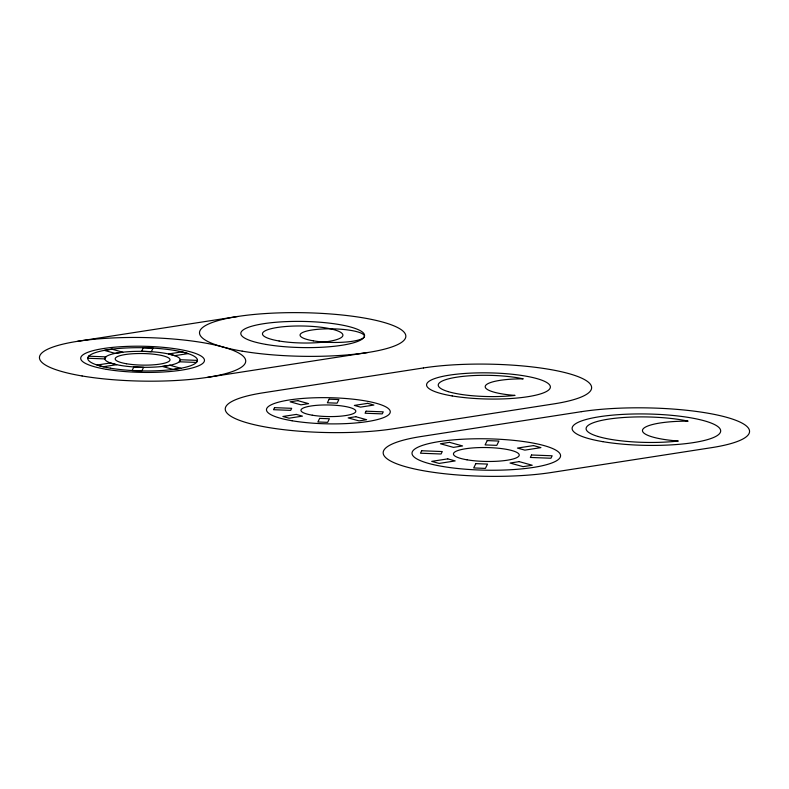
<?xml version="1.0" encoding="UTF-8"?>
<svg xmlns="http://www.w3.org/2000/svg" width="789" height="789" viewBox="0 0 789 789"><rect width="100%" height="100%" fill="white"/><g stroke="black" fill="none" stroke-linecap="round" stroke-linejoin="round"><path stroke-width="1.18" d="M77.559 341.321L237.657 316.497M207.615 377.329L367.713 352.505M88.733 356.204L87.717 358.245L104.878 358.906L105.884 356.865L88.733 356.204M133.864 366.934L132.088 370.534L141.833 370.909L143.608 367.309L133.864 366.934M143.342 347.742L141.566 351.332L151.31 351.716L153.086 348.117L143.342 347.742M180.296 359.735L179.29 361.776L196.441 362.437L197.447 360.395L180.296 359.735M274.533 407.657L273.517 409.698L290.677 410.359L291.683 408.317L274.533 407.657M319.663 418.387L317.878 421.977L327.632 422.352L329.407 418.762L319.663 418.387M329.141 399.185L327.366 402.784L337.11 403.159L338.885 399.559L329.141 399.185M366.096 411.187L365.08 413.229L382.241 413.89L383.247 411.848L366.096 411.187M421.691 450.756L420.478 453.211L441.061 454L442.274 451.555L421.691 450.756M475.846 463.636L473.706 467.946L485.403 468.4L487.533 464.08L475.846 463.636M487.217 440.597L485.087 444.917L496.784 445.361L498.914 441.051L487.217 440.597M531.559 454.997L530.356 457.442L550.939 458.241L552.152 455.786L531.559 454.997M111.93 349.192L104.326 350.375L115.204 353.383L122.808 352.2L111.93 349.192M110.47 362.97L97.077 365.041L103.26 366.757L116.644 364.676L110.47 362.97M181.914 351.894L168.53 353.965L174.704 355.681L188.088 353.6L181.914 351.894M169.97 365.268L162.366 366.441L173.245 369.459L180.849 368.276L169.97 365.268M423.456 367.94L263.358 392.764A103.152 21.796 1 0 0 248.338 423.18A103.152 21.796 1 0 0 393.415 428.772L553.513 403.948A103.152 21.796 1 0 0 568.534 373.532A103.152 21.796 1 0 0 423.456 367.94M297.729 400.634L290.125 401.818L300.994 404.826L308.607 403.652L297.729 400.634M296.26 414.412L282.876 416.493L289.05 418.2L302.443 416.128L296.26 414.412M367.713 403.337L354.33 405.418L360.504 407.124L373.887 405.053L367.713 403.337M355.77 416.71L348.166 417.894L359.044 420.902L366.648 419.718L355.77 416.71M581.385 411.671L421.287 436.495A103.152 21.796 1 0 0 406.266 466.91A103.152 21.796 1 0 0 551.343 472.503L711.441 447.679A103.152 21.796 1 0 0 726.462 417.263A103.152 21.796 1 0 0 581.385 411.671M449.523 442.343L440.4 443.753L453.448 447.373L462.571 445.953L449.523 442.343M447.767 458.873L431.701 461.368L439.118 463.419L455.184 460.924L447.767 458.873M533.512 445.578L517.446 448.073L524.853 450.124L540.919 447.629L533.512 445.578M519.172 461.624L510.049 463.044L523.097 466.654L532.23 465.244L519.172 461.624M598.052 436.485A60.319 12.742 1 0 0 678.284 441.031A48.257 10.198 1 0 1 642.719 429.532A48.257 10.198 1 0 1 688.097 421.158A60.319 12.742 1 0 0 606.465 419.462A60.319 12.742 1 0 0 598.052 436.485M466.999 459.809A32.931 6.963 1 0 0 519.063 455.766A32.931 6.963 1 0 0 472.877 447.925A32.931 6.963 1 0 0 466.999 459.809M442.757 466.486A74.265 15.691 1 0 0 560.17 457.344A74.265 15.691 1 0 0 456.003 439.66A74.265 15.691 1 0 0 442.757 466.486M602.855 441.662A74.265 15.691 1 0 0 720.278 432.52A74.265 15.691 1 0 0 616.11 414.836A74.265 15.691 1 0 0 602.855 441.662M448.182 391.62A50.269 10.622 1 0 0 515.039 395.407A40.209 8.501 1 0 1 485.413 385.831A40.209 8.501 1 0 1 523.215 378.848A50.269 10.622 1 0 0 455.194 377.438A50.269 10.622 1 0 0 448.182 391.62M452.186 395.94A61.887 13.078 1 0 0 550.041 388.316A61.887 13.078 1 0 0 463.232 373.582A61.887 13.078 1 0 0 452.186 395.94M312.296 415.201A27.437 5.799 1 0 0 355.671 411.819A27.437 5.799 1 0 0 317.188 405.29A27.437 5.799 1 0 0 312.296 415.201M292.088 420.764A61.887 13.078 1 0 0 389.934 413.14A61.887 13.078 1 0 0 303.124 398.406A61.887 13.078 1 0 0 292.088 420.764M126.496 363.749A27.437 5.799 1 0 0 169.872 360.376A27.437 5.799 1 0 0 131.388 353.847A27.437 5.799 1 0 0 126.496 363.749M120.461 365.415A37.724 7.969 1 0 0 180.109 360.77A37.724 7.969 1 0 0 127.187 351.786A37.724 7.969 1 0 0 120.461 365.415M110.401 368.177A54.875 11.598 1 0 0 197.161 361.431A54.875 11.598 1 0 0 120.194 348.363A54.875 11.598 1 0 0 110.401 368.177M106.288 369.311A61.887 13.078 1 0 0 204.134 361.697A61.887 13.078 1 0 0 117.324 346.963A61.887 13.078 1 0 0 106.288 369.311M313.361 340.838A32.181 6.805 1 0 0 364.242 336.873A32.181 6.805 1 0 0 319.101 329.21A32.181 6.805 1 0 0 313.361 340.838M266.396 344.487A61.887 13.078 1 0 0 364.242 336.873A61.887 13.078 1 0 0 277.432 322.139A61.887 13.078 1 0 0 266.396 344.487M279.099 340.996A40.229 8.501 1 0 0 342.692 336.045A40.229 8.501 1 0 0 286.269 326.468A40.229 8.501 1 0 0 279.099 340.996M82.095 375.968A103.152 21.796 1 0 0 245.172 363.275A103.152 21.796 1 0 0 100.489 338.718A103.152 21.796 1 0 0 82.095 375.968M242.193 351.154A103.152 21.796 1 0 0 405.28 338.461A103.152 21.796 1 0 0 260.597 313.894A103.152 21.796 1 0 0 242.193 351.154"/></g></svg>
